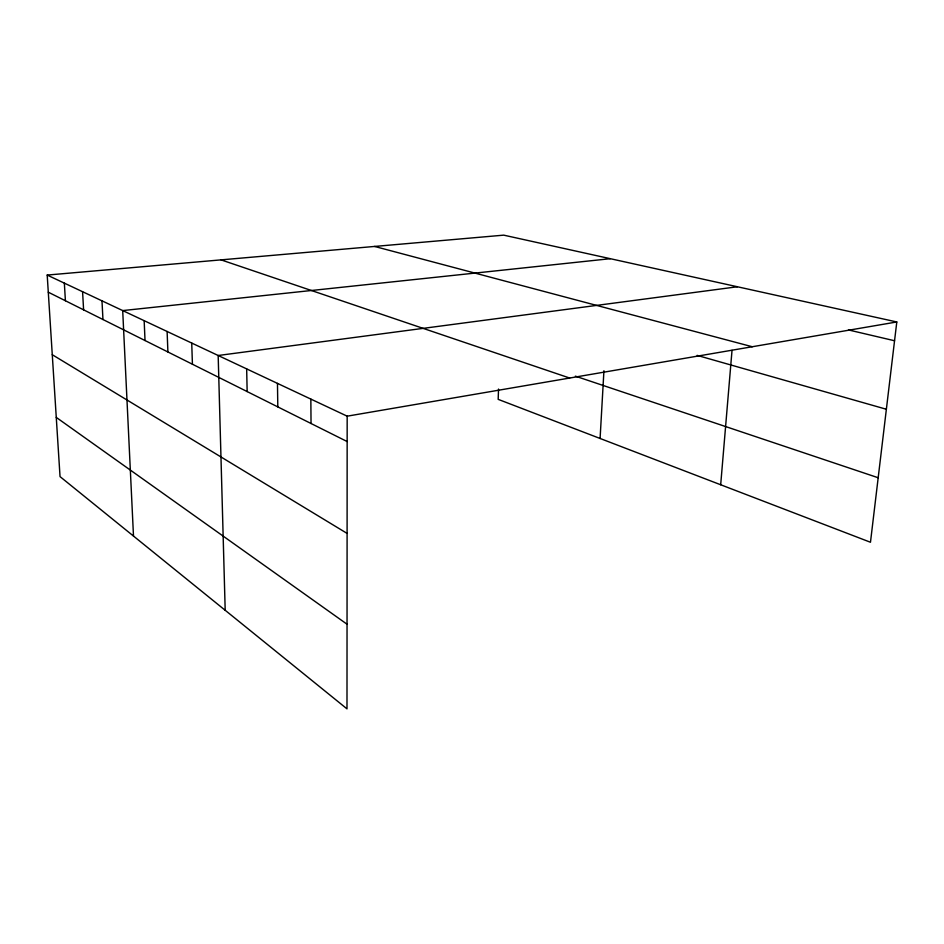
<?xml version="1.0" encoding="UTF-8"?>
<svg xmlns="http://www.w3.org/2000/svg" width="944" height="944" viewBox="0 0 944 944"><rect width="100%" height="100%" fill="white"/><g stroke="black" fill="none" stroke-linecap="round" stroke-linejoin="round"><path stroke-width="1.42" d="M47.2 275.07L347.168 416.174L346.991 708.85L60.038 476.614L47.2 275.07L503.73 235.15L896.8 321.963L870.474 542.257L498.184 399.359L498.526 389.058M600.089 438.476L603.936 370.732M720.685 484.768L732.025 350.342M347.168 416.174L896.8 321.963M737.394 286.764L218.17 355.499L225.191 610.272M610.296 258.691L122.696 310.588L133.493 536.062M848.455 329.94L894.558 340.749M374.591 246.443L752.285 346.743M697.144 355.381L886.369 409.259M575.368 376.149L878.191 477.747M221.049 259.871L569.657 378.037M48.286 292.192L347.144 441.544M52.274 354.708L347.097 533.407M56.262 417.39L347.038 624.22M64.345 283.141L65.407 300.747M82.576 291.72L83.603 309.833M101.987 300.841L102.955 319.509M144.161 320.689L145.022 340.524M167.112 331.486L167.902 351.97M191.726 343.061L192.423 364.219M246.667 368.903L247.151 391.571M277.465 383.394L277.807 406.899M310.847 399.1L311.036 423.502"/></g></svg>
